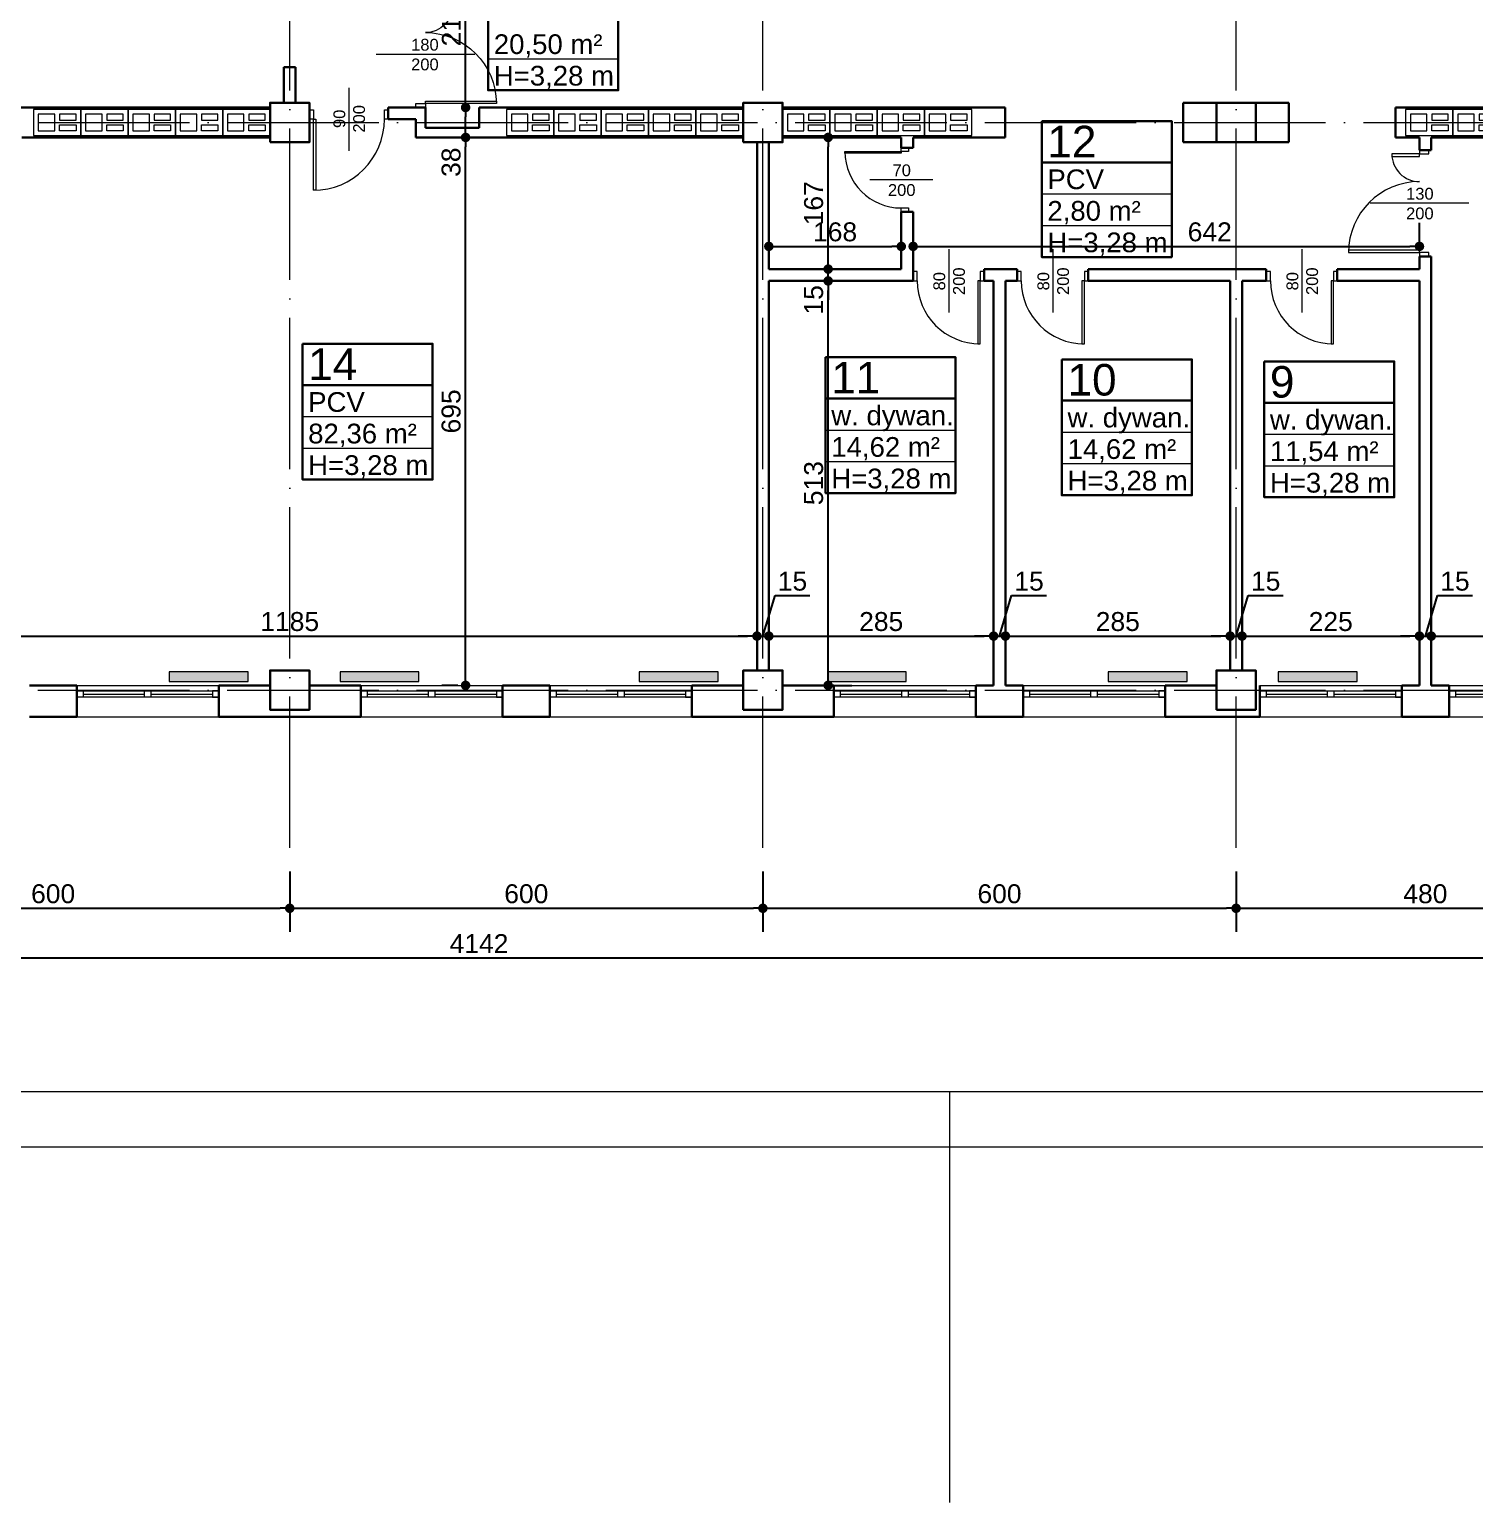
# Model space of a CAD drawing. Header units: millimetres. Extents: x 54 to 8480, y -22812 to 17434.
# Drawn here: x 3103 to 4935, y -13812 to -11943 of the extents above; entities that cross this region are included whole.
import ezdxf

# ---------------------------------------------------------------- set-up
doc = ezdxf.new("R2010")
doc.units = ezdxf.units.MM
doc.linetypes.add('ACAD_ISO04W100', pattern=[30, 24, -3, 0, -3])
doc.layers.add('grzejniki', color=104, linetype='Continuous')
doc.layers.add('TABELKI PO UWAGACH', color=5, linetype='Continuous')
for name, color, linetype, lineweight in [('osie', 132, 'ACAD_ISO04W100', 0), ('PLATFORMA', 7, 'Continuous', 0), ('STOLARKA', 97, 'Continuous', 0), ('tabelki', 151, 'Continuous', 0), ('wymiary', 150, 'Continuous', 0)]:
    doc.layers.add(name, color=color, linetype=linetype, lineweight=lineweight)
doc.styles.get("Standard").update_dxf_attribs({"font": 'arial.ttf'})
doc.dimstyles.new('ISO-25', dxfattribs={"dimtxt": 24, "dimasz": 12, "dimexe": 30, "dimexo": 30, "dimgap": 6, "dimtad": 1, "dimdec": 0, "dimtxsty": 'Standard', "dimblk": 'DOT', "dimcen": 2.5, "dimadec": 0, "dimazin": 0, "dimtfac": 1, "dimtdec": 0, "dimtmove": 0, "dimatfit": 3, "dimldrblk": 'DOT', "dimfxl": 1, "dimarcsym": 0})

# ---------------------------------------------------------------- blocks, each defined once
blk = doc.blocks.new('A$C13771EA7')
at = {"color": 132, "linetype": 'ACAD_ISO04W100', "lineweight": 0, "ltscale": 8}
for p, q in [((1831, -2874), (1831, 166)), ((2431, -2874), (2431, 166)), ((3031, -2874), (3031, 166)), ((-169, -1954), (4311, -1954)), ((-169, -2674), (4311, -2674))]:
    blk.add_line(p, q, dxfattribs=at)
blk = doc.blocks.new('A$C2E9546C1')
at = {"layer": 'STOLARKA', "color": 7, "lineweight": 0}
for p, q in [((0, 0), (180, 0)), ((8, -29), (86, -29)), ((94, -29), (172, -29)), ((0, -40), (180, -40))]:
    blk.add_line(p, q, dxfattribs=at)
for points in [[(0, -33), (180, -33), (180, -25), (0, -25)], [(0, -33), (8, -33), (8, -25), (0, -25)], [(86, -33), (94, -33), (94, -25), (86, -25)], [(180, -33), (172, -33), (172, -25), (180, -25)]]:
    blk.add_lwpolyline(points, close=True, dxfattribs=at)
blk = doc.blocks.new('A$C4A7D7A23')
at = {"layer": 'STOLARKA', "lineweight": 0}
blk.add_line((-67.5, 62.5), (-67.5, -62.5), dxfattribs=at)
for points in [[(-130, 12), (-135, 12), (-135, 0), (-130, 0)], [(-127, 0), (-130, 0), (-130, -35), (-127, -35)], [(-5, 0), (-8, 0), (-8, -90), (-5, -90)], [(0, 12), (-5, 12), (-5, 0), (0, 0)]]:
    blk.add_lwpolyline(points, close=True, dxfattribs=at)
for centre, radius, start, end in [((-130, 0), 35, 270, 0), ((-5, 0), 90, 180, 270)]:
    blk.add_arc(centre, radius, start, end, dxfattribs=at)
blk = doc.blocks.new('A$C1D836454')
at = {"color": 82, "lineweight": 0}
for points in [[(0, -16.5), (60, -16.5), (60, 16.5), (0, 16.5)], [(6, -10.5), (27, -10.5), (27, 10.5), (6, 10.5)], [(33, 3), (54, 3), (54, 10.5), (33, 10.5)], [(33, -3), (54, -3), (54, -10.5), (33, -10.5)]]:
    blk.add_lwpolyline(points, close=True, dxfattribs=at)
blk = doc.blocks.new('_Dot')
at = {"color": 0, "linetype": 'ByBlock', "lineweight": -2}
blk.add_line((-0.5, 0), (-1, 0), dxfattribs=at)
at = {"color": 0, "linetype": 'ByBlock', "lineweight": 0, "const_width": 0.5}
blk.add_lwpolyline([(-0.25, 0, 1), (0.25, 0, 1)], format="xyb", close=True, dxfattribs=at)
blk = doc.blocks.new('*D188')
at = {"layer": 'Defpoints', "color": 0, "linetype": 'Continuous', "lineweight": 0}
for p in [(2832.6, -12981.3), (3432.6, -12981.3), (3432.6, -13058.1)]:
    blk.add_point(p, dxfattribs=at)
at = {"layer": 'wymiary', "color": 0, "linetype": 'Continuous', "lineweight": -2}
for p, q in [((2832.6, -13011.3), (2832.6, -13088.1)), ((3432.6, -13011.3), (3432.6, -13088.1)), ((2844.6, -13058.1), (3420.6, -13058.1))]:
    blk.add_line(p, q, dxfattribs=at)
at = {"layer": 'wymiary', "color": 0, "linetype": 'Continuous', "lineweight": -2, "xscale": 12, "yscale": 12, "zscale": 12, "rotation": 180}
blk.add_blockref('_Dot', (2832.6, -13058.1), dxfattribs=at)
at = {"layer": 'wymiary', "color": 0, "linetype": 'Continuous', "lineweight": -2, "xscale": 12, "yscale": 12, "zscale": 12}
blk.add_blockref('_Dot', (3432.6, -13058.1), dxfattribs=at)
at = {"layer": 'wymiary', "color": 0, "linetype": 'Continuous', "lineweight": 0, "insert": (3132.6, -13039.8), "char_height": 24, "attachment_point": 5}
blk.add_mtext('600', dxfattribs=at)
blk = doc.blocks.new('*D189')
at = {"layer": 'Defpoints', "color": 0, "linetype": 'Continuous', "lineweight": 0}
for p in [(3432.6, -12981.3), (4032.6, -12981.3), (4032.6, -13058.1)]:
    blk.add_point(p, dxfattribs=at)
at = {"layer": 'wymiary', "color": 0, "linetype": 'Continuous', "lineweight": -2}
for p, q in [((3432.6, -13011.3), (3432.6, -13088.1)), ((4032.6, -13011.3), (4032.6, -13088.1)), ((3444.6, -13058.1), (4020.6, -13058.1))]:
    blk.add_line(p, q, dxfattribs=at)
at = {"layer": 'wymiary', "color": 0, "linetype": 'Continuous', "lineweight": -2, "xscale": 12, "yscale": 12, "zscale": 12, "rotation": 180}
blk.add_blockref('_Dot', (3432.6, -13058.1), dxfattribs=at)
at = {"layer": 'wymiary', "color": 0, "linetype": 'Continuous', "lineweight": -2, "xscale": 12, "yscale": 12, "zscale": 12}
blk.add_blockref('_Dot', (4032.6, -13058.1), dxfattribs=at)
at = {"layer": 'wymiary', "color": 0, "linetype": 'Continuous', "lineweight": 0, "insert": (3732.6, -13039.8), "char_height": 24, "attachment_point": 5}
blk.add_mtext('600', dxfattribs=at)
blk = doc.blocks.new('*D190')
at = {"layer": 'Defpoints', "color": 0, "linetype": 'Continuous', "lineweight": 0}
for p in [(4032.6, -12981.3), (4632.6, -12981.3), (4632.6, -13058.1)]:
    blk.add_point(p, dxfattribs=at)
at = {"layer": 'wymiary', "color": 0, "linetype": 'Continuous', "lineweight": -2}
for p, q in [((4032.6, -13011.3), (4032.6, -13088.1)), ((4632.6, -13011.3), (4632.6, -13088.1)), ((4044.6, -13058.1), (4620.6, -13058.1))]:
    blk.add_line(p, q, dxfattribs=at)
at = {"layer": 'wymiary', "color": 0, "linetype": 'Continuous', "lineweight": -2, "xscale": 12, "yscale": 12, "zscale": 12, "rotation": 180}
blk.add_blockref('_Dot', (4032.6, -13058.1), dxfattribs=at)
at = {"layer": 'wymiary', "color": 0, "linetype": 'Continuous', "lineweight": -2, "xscale": 12, "yscale": 12, "zscale": 12}
blk.add_blockref('_Dot', (4632.6, -13058.1), dxfattribs=at)
at = {"layer": 'wymiary', "color": 0, "linetype": 'Continuous', "lineweight": 0, "insert": (4332.6, -13039.8), "char_height": 24, "attachment_point": 5}
blk.add_mtext('600', dxfattribs=at)
blk = doc.blocks.new('*D191')
at = {"layer": 'Defpoints', "color": 0, "linetype": 'Continuous', "lineweight": 0}
for p in [(4632.6, -12981.3), (5112.6, -12981.3), (5112.6, -13058.1)]:
    blk.add_point(p, dxfattribs=at)
at = {"layer": 'wymiary', "color": 0, "linetype": 'Continuous', "lineweight": -2}
for p, q in [((4632.6, -13011.3), (4632.6, -13088.1)), ((5112.6, -13011.3), (5112.6, -13088.1)), ((4644.6, -13058.1), (5100.6, -13058.1))]:
    blk.add_line(p, q, dxfattribs=at)
at = {"layer": 'wymiary', "color": 0, "linetype": 'Continuous', "lineweight": -2, "xscale": 12, "yscale": 12, "zscale": 12, "rotation": 180}
blk.add_blockref('_Dot', (4632.6, -13058.1), dxfattribs=at)
at = {"layer": 'wymiary', "color": 0, "linetype": 'Continuous', "lineweight": -2, "xscale": 12, "yscale": 12, "zscale": 12}
blk.add_blockref('_Dot', (5112.6, -13058.1), dxfattribs=at)
at = {"layer": 'wymiary', "color": 0, "linetype": 'Continuous', "lineweight": 0, "insert": (4872.6, -13039.8), "char_height": 24, "attachment_point": 5}
blk.add_mtext('480', dxfattribs=at)
blk = doc.blocks.new('*D193')
at = {"layer": 'Defpoints', "color": 0, "linetype": 'Continuous', "lineweight": 0}
for p in [(1601.6, -12815.3), (5743.6, -12815.3), (5743.6, -13121)]:
    blk.add_point(p, dxfattribs=at)
at = {"layer": 'wymiary', "color": 0, "linetype": 'Continuous', "lineweight": -2}
for p, q in [((1601.6, -12845.3), (1601.6, -13151)), ((5743.6, -12845.3), (5743.6, -13151)), ((1613.6, -13121), (5731.6, -13121))]:
    blk.add_line(p, q, dxfattribs=at)
at = {"layer": 'wymiary', "color": 0, "linetype": 'Continuous', "lineweight": -2, "xscale": 12, "yscale": 12, "zscale": 12, "rotation": 180}
blk.add_blockref('_Dot', (1601.6, -13121), dxfattribs=at)
at = {"layer": 'wymiary', "color": 0, "linetype": 'Continuous', "lineweight": -2, "xscale": 12, "yscale": 12, "zscale": 12}
blk.add_blockref('_Dot', (5743.6, -13121), dxfattribs=at)
at = {"layer": 'wymiary', "color": 0, "linetype": 'Continuous', "lineweight": 0, "insert": (3672.6, -13102.9), "char_height": 24, "attachment_point": 5}
blk.add_mtext('4142', dxfattribs=at)
blk = doc.blocks.new('*D474')
at = {"layer": 'Defpoints', "color": 0, "linetype": 'Continuous', "lineweight": 0}
for p in [(4025.1, -12712.8), (2840.1, -12756.3), (4025.1, -12756.3)]:
    blk.add_point(p, dxfattribs=at)
at = {"layer": 'wymiary', "color": 0, "linetype": 'Continuous', "lineweight": -2}
for p, q in [((2840.1, -12726.3), (2840.1, -12682.8)), ((4025.1, -12726.3), (4025.1, -12682.8)), ((2852.1, -12712.8), (4013.1, -12712.8))]:
    blk.add_line(p, q, dxfattribs=at)
at = {"layer": 'wymiary', "color": 0, "linetype": 'Continuous', "lineweight": -2, "xscale": 12, "yscale": 12, "zscale": 12, "rotation": 180}
blk.add_blockref('_Dot', (2840.1, -12712.8), dxfattribs=at)
at = {"layer": 'wymiary', "color": 0, "linetype": 'Continuous', "lineweight": -2, "xscale": 12, "yscale": 12, "zscale": 12}
blk.add_blockref('_Dot', (4025.1, -12712.8), dxfattribs=at)
at = {"layer": 'wymiary', "color": 0, "linetype": 'Continuous', "lineweight": 0, "insert": (3432.6, -12694.5), "char_height": 24, "attachment_point": 5}
blk.add_mtext('1185', dxfattribs=at)
blk = doc.blocks.new('*D475')
at = {"layer": 'Defpoints', "color": 0, "linetype": 'Continuous', "lineweight": 0}
for p in [(4040.1, -12712.8), (4025.1, -12756.3), (4040.1, -12756.3)]:
    blk.add_point(p, dxfattribs=at)
at = {"layer": 'wymiary', "color": 0, "linetype": 'Continuous', "lineweight": -2}
for p, q in [((4032.6, -12712.8), (4048, -12661.5)), ((4048, -12661.5), (4092.3, -12661.5)), ((4025.1, -12726.3), (4025.1, -12682.8)), ((4040.1, -12726.3), (4040.1, -12682.8)), ((4013.1, -12712.8), (4001.1, -12712.8)), ((4025.1, -12712.8), (4040.1, -12712.8)), ((4025.1, -12712.8), (4040.1, -12712.8)), ((4052.1, -12712.8), (4064.1, -12712.8))]:
    blk.add_line(p, q, dxfattribs=at)
at = {"layer": 'wymiary', "color": 0, "linetype": 'Continuous', "lineweight": -2, "xscale": 12, "yscale": 12, "zscale": 12}
blk.add_blockref('_Dot', (4025.1, -12712.8), dxfattribs=at)
at = {"layer": 'wymiary', "color": 0, "linetype": 'Continuous', "lineweight": -2, "xscale": 12, "yscale": 12, "zscale": 12, "rotation": 180}
blk.add_blockref('_Dot', (4040.1, -12712.8), dxfattribs=at)
at = {"layer": 'wymiary', "color": 0, "linetype": 'Continuous', "lineweight": 0, "insert": (4070.1, -12643.3), "char_height": 24, "attachment_point": 5}
blk.add_mtext('15', dxfattribs=at)
blk = doc.blocks.new('*D476')
at = {"layer": 'Defpoints', "color": 0, "linetype": 'Continuous', "lineweight": 0}
for p in [(4325.1, -12712.8), (4040.1, -12756.3), (4325.1, -12775.3)]:
    blk.add_point(p, dxfattribs=at)
at = {"layer": 'wymiary', "color": 0, "linetype": 'Continuous', "lineweight": -2}
for p, q in [((4040.1, -12726.3), (4040.1, -12682.8)), ((4325.1, -12745.3), (4325.1, -12682.8)), ((4052.1, -12712.8), (4313.1, -12712.8))]:
    blk.add_line(p, q, dxfattribs=at)
at = {"layer": 'wymiary', "color": 0, "linetype": 'Continuous', "lineweight": -2, "xscale": 12, "yscale": 12, "zscale": 12, "rotation": 180}
blk.add_blockref('_Dot', (4040.1, -12712.8), dxfattribs=at)
at = {"layer": 'wymiary', "color": 0, "linetype": 'Continuous', "lineweight": -2, "xscale": 12, "yscale": 12, "zscale": 12}
blk.add_blockref('_Dot', (4325.1, -12712.8), dxfattribs=at)
at = {"layer": 'wymiary', "color": 0, "linetype": 'Continuous', "lineweight": 0, "insert": (4182.6, -12694.5), "char_height": 24, "attachment_point": 5}
blk.add_mtext('285', dxfattribs=at)
blk = doc.blocks.new('*D477')
at = {"layer": 'Defpoints', "color": 0, "linetype": 'Continuous', "lineweight": 0}
for p in [(4340.1, -12712.8), (4325.1, -12775.3), (4340.1, -12775.3)]:
    blk.add_point(p, dxfattribs=at)
at = {"layer": 'wymiary', "color": 0, "linetype": 'Continuous', "lineweight": -2}
for p, q in [((4332.6, -12712.8), (4348, -12661.5)), ((4348, -12661.5), (4392.3, -12661.5)), ((4325.1, -12745.3), (4325.1, -12682.8)), ((4340.1, -12745.3), (4340.1, -12682.8)), ((4313.1, -12712.8), (4301.1, -12712.8)), ((4325.1, -12712.8), (4340.1, -12712.8)), ((4325.1, -12712.8), (4340.1, -12712.8)), ((4352.1, -12712.8), (4364.1, -12712.8))]:
    blk.add_line(p, q, dxfattribs=at)
at = {"layer": 'wymiary', "color": 0, "linetype": 'Continuous', "lineweight": -2, "xscale": 12, "yscale": 12, "zscale": 12}
blk.add_blockref('_Dot', (4325.1, -12712.8), dxfattribs=at)
at = {"layer": 'wymiary', "color": 0, "linetype": 'Continuous', "lineweight": -2, "xscale": 12, "yscale": 12, "zscale": 12, "rotation": 180}
blk.add_blockref('_Dot', (4340.1, -12712.8), dxfattribs=at)
at = {"layer": 'wymiary', "color": 0, "linetype": 'Continuous', "lineweight": 0, "insert": (4370.1, -12643.3), "char_height": 24, "attachment_point": 5}
blk.add_mtext('15', dxfattribs=at)
blk = doc.blocks.new('*D478')
at = {"layer": 'Defpoints', "color": 0, "linetype": 'Continuous', "lineweight": 0}
for p in [(4625.1, -12712.8), (4625.1, -12756.3), (4340.1, -12775.3)]:
    blk.add_point(p, dxfattribs=at)
at = {"layer": 'wymiary', "color": 0, "linetype": 'Continuous', "lineweight": -2}
for p, q in [((4340.1, -12745.3), (4340.1, -12682.8)), ((4625.1, -12726.3), (4625.1, -12682.8)), ((4352.1, -12712.8), (4613.1, -12712.8))]:
    blk.add_line(p, q, dxfattribs=at)
at = {"layer": 'wymiary', "color": 0, "linetype": 'Continuous', "lineweight": -2, "xscale": 12, "yscale": 12, "zscale": 12, "rotation": 180}
blk.add_blockref('_Dot', (4340.1, -12712.8), dxfattribs=at)
at = {"layer": 'wymiary', "color": 0, "linetype": 'Continuous', "lineweight": -2, "xscale": 12, "yscale": 12, "zscale": 12}
blk.add_blockref('_Dot', (4625.1, -12712.8), dxfattribs=at)
at = {"layer": 'wymiary', "color": 0, "linetype": 'Continuous', "lineweight": 0, "insert": (4482.6, -12694.5), "char_height": 24, "attachment_point": 5}
blk.add_mtext('285', dxfattribs=at)
blk = doc.blocks.new('*D479')
at = {"layer": 'Defpoints', "color": 0, "linetype": 'Continuous', "lineweight": 0}
for p in [(4640.1, -12712.8), (4625.1, -12756.3), (4640.1, -12756.3)]:
    blk.add_point(p, dxfattribs=at)
at = {"layer": 'wymiary', "color": 0, "linetype": 'Continuous', "lineweight": -2}
for p, q in [((4632.6, -12712.8), (4648, -12661.5)), ((4648, -12661.5), (4692.3, -12661.5)), ((4625.1, -12726.3), (4625.1, -12682.8)), ((4640.1, -12726.3), (4640.1, -12682.8)), ((4613.1, -12712.8), (4601.1, -12712.8)), ((4625.1, -12712.8), (4640.1, -12712.8)), ((4625.1, -12712.8), (4640.1, -12712.8)), ((4652.1, -12712.8), (4664.1, -12712.8))]:
    blk.add_line(p, q, dxfattribs=at)
at = {"layer": 'wymiary', "color": 0, "linetype": 'Continuous', "lineweight": -2, "xscale": 12, "yscale": 12, "zscale": 12}
blk.add_blockref('_Dot', (4625.1, -12712.8), dxfattribs=at)
at = {"layer": 'wymiary', "color": 0, "linetype": 'Continuous', "lineweight": -2, "xscale": 12, "yscale": 12, "zscale": 12, "rotation": 180}
blk.add_blockref('_Dot', (4640.1, -12712.8), dxfattribs=at)
at = {"layer": 'wymiary', "color": 0, "linetype": 'Continuous', "lineweight": 0, "insert": (4670.1, -12643.3), "char_height": 24, "attachment_point": 5}
blk.add_mtext('15', dxfattribs=at)
blk = doc.blocks.new('*D480')
at = {"layer": 'Defpoints', "color": 0, "linetype": 'Continuous', "lineweight": 0}
for p in [(4865.1, -12712.8), (4640.1, -12756.3), (4865.1, -12775.3)]:
    blk.add_point(p, dxfattribs=at)
at = {"layer": 'wymiary', "color": 0, "linetype": 'Continuous', "lineweight": -2}
for p, q in [((4640.1, -12726.3), (4640.1, -12682.8)), ((4865.1, -12745.3), (4865.1, -12682.8)), ((4652.1, -12712.8), (4853.1, -12712.8))]:
    blk.add_line(p, q, dxfattribs=at)
at = {"layer": 'wymiary', "color": 0, "linetype": 'Continuous', "lineweight": -2, "xscale": 12, "yscale": 12, "zscale": 12, "rotation": 180}
blk.add_blockref('_Dot', (4640.1, -12712.8), dxfattribs=at)
at = {"layer": 'wymiary', "color": 0, "linetype": 'Continuous', "lineweight": -2, "xscale": 12, "yscale": 12, "zscale": 12}
blk.add_blockref('_Dot', (4865.1, -12712.8), dxfattribs=at)
at = {"layer": 'wymiary', "color": 0, "linetype": 'Continuous', "lineweight": 0, "insert": (4752.6, -12694.5), "char_height": 24, "attachment_point": 5}
blk.add_mtext('225', dxfattribs=at)
blk = doc.blocks.new('*D481')
at = {"layer": 'Defpoints', "color": 0, "linetype": 'Continuous', "lineweight": 0}
for p in [(4880.1, -12712.8), (4865.1, -12775.3), (4880.1, -12775.3)]:
    blk.add_point(p, dxfattribs=at)
at = {"layer": 'wymiary', "color": 0, "linetype": 'Continuous', "lineweight": -2}
for p, q in [((4872.6, -12712.8), (4888, -12661.5)), ((4888, -12661.5), (4932.3, -12661.5)), ((4865.1, -12745.3), (4865.1, -12682.8)), ((4880.1, -12745.3), (4880.1, -12682.8)), ((4853.1, -12712.8), (4841.1, -12712.8)), ((4865.1, -12712.8), (4880.1, -12712.8)), ((4865.1, -12712.8), (4880.1, -12712.8)), ((4892.1, -12712.8), (4904.1, -12712.8))]:
    blk.add_line(p, q, dxfattribs=at)
at = {"layer": 'wymiary', "color": 0, "linetype": 'Continuous', "lineweight": -2, "xscale": 12, "yscale": 12, "zscale": 12}
blk.add_blockref('_Dot', (4865.1, -12712.8), dxfattribs=at)
at = {"layer": 'wymiary', "color": 0, "linetype": 'Continuous', "lineweight": -2, "xscale": 12, "yscale": 12, "zscale": 12, "rotation": 180}
blk.add_blockref('_Dot', (4880.1, -12712.8), dxfattribs=at)
at = {"layer": 'wymiary', "color": 0, "linetype": 'Continuous', "lineweight": 0, "insert": (4910.1, -12643.3), "char_height": 24, "attachment_point": 5}
blk.add_mtext('15', dxfattribs=at)
blk = doc.blocks.new('*D482')
at = {"layer": 'Defpoints', "color": 0, "linetype": 'Continuous', "lineweight": 0}
for p in [(5703.6, -12712.8), (5703.6, -12756.3), (4880.1, -12775.3)]:
    blk.add_point(p, dxfattribs=at)
at = {"layer": 'wymiary', "color": 0, "linetype": 'Continuous', "lineweight": -2}
for p, q in [((4880.1, -12745.3), (4880.1, -12682.8)), ((5703.6, -12726.3), (5703.6, -12682.8)), ((4892.1, -12712.8), (5691.6, -12712.8))]:
    blk.add_line(p, q, dxfattribs=at)
at = {"layer": 'wymiary', "color": 0, "linetype": 'Continuous', "lineweight": -2, "xscale": 12, "yscale": 12, "zscale": 12, "rotation": 180}
blk.add_blockref('_Dot', (4880.1, -12712.8), dxfattribs=at)
at = {"layer": 'wymiary', "color": 0, "linetype": 'Continuous', "lineweight": -2, "xscale": 12, "yscale": 12, "zscale": 12}
blk.add_blockref('_Dot', (5703.6, -12712.8), dxfattribs=at)
at = {"layer": 'wymiary', "color": 0, "linetype": 'Continuous', "lineweight": 0, "insert": (5291.8, -12694.5), "char_height": 24, "attachment_point": 5}
blk.add_mtext('824', dxfattribs=at)
blk = doc.blocks.new('*D539')
at = {"layer": 'Defpoints', "color": 0, "linetype": 'Continuous', "lineweight": 0}
for p in [(3655.6, -12080.3), (3675.6, -12080.3), (3675.6, -12775.3)]:
    blk.add_point(p, dxfattribs=at)
at = {"layer": 'wymiary', "color": 0, "linetype": 'Continuous', "lineweight": -2}
for p, q in [((3645.6, -12080.3), (3625.6, -12080.3)), ((3655.6, -12763.3), (3655.6, -12092.3)), ((3645.6, -12775.3), (3625.6, -12775.3))]:
    blk.add_line(p, q, dxfattribs=at)
at = {"layer": 'wymiary', "color": 0, "linetype": 'Continuous', "lineweight": -2, "xscale": 12, "yscale": 12, "zscale": 12}
for p, rotation in [((3655.6, -12080.3), 90), ((3655.6, -12775.3), 270)]:
    blk.add_blockref('_Dot', p, dxfattribs=dict(at, rotation=rotation))
at = {"layer": 'wymiary', "color": 0, "linetype": 'Continuous', "lineweight": 0, "insert": (3637.3, -12427.8), "char_height": 24, "attachment_point": 5, "rotation": 90}
blk.add_mtext('695', dxfattribs=at)
blk = doc.blocks.new('*D538')
at = {"layer": 'Defpoints', "color": 0, "linetype": 'Continuous', "lineweight": 0}
for p in [(3655.6, -12042.3), (3655.6, -12042.3), (3675.6, -12080.3)]:
    blk.add_point(p, dxfattribs=at)
at = {"layer": 'wymiary', "color": 0, "linetype": 'Continuous', "lineweight": -2}
for p, q in [((3655.6, -12068.3), (3655.6, -12054.3)), ((3645.6, -12080.3), (3625.6, -12080.3))]:
    blk.add_line(p, q, dxfattribs=at)
at = {"layer": 'wymiary', "color": 0, "linetype": 'Continuous', "lineweight": -2, "xscale": 12, "yscale": 12, "zscale": 12}
for p, rotation in [((3655.6, -12042.3), 90), ((3655.6, -12080.3), 270)]:
    blk.add_blockref('_Dot', p, dxfattribs=dict(at, rotation=rotation))
at = {"layer": 'wymiary', "color": 0, "linetype": 'Continuous', "lineweight": 0, "insert": (3637.3, -12111.7), "char_height": 24, "attachment_point": 5, "rotation": 90}
blk.add_mtext('38', dxfattribs=at)
blk = doc.blocks.new('*D540')
at = {"layer": 'Defpoints', "color": 0, "linetype": 'Continuous', "lineweight": 0}
for p in [(3655.6, -11831.3), (3696.6, -11831.3), (3655.6, -12042.3)]:
    blk.add_point(p, dxfattribs=at)
at = {"layer": 'wymiary', "color": 0, "linetype": 'Continuous', "lineweight": -2}
for p, q in [((3666.6, -11831.3), (3625.6, -11831.3)), ((3655.6, -12030.3), (3655.6, -11843.3))]:
    blk.add_line(p, q, dxfattribs=at)
at = {"layer": 'wymiary', "color": 0, "linetype": 'Continuous', "lineweight": -2, "xscale": 12, "yscale": 12, "zscale": 12}
for p, rotation in [((3655.6, -11831.3), 90), ((3655.6, -12042.3), 270)]:
    blk.add_blockref('_Dot', p, dxfattribs=dict(at, rotation=rotation))
at = {"layer": 'wymiary', "color": 0, "linetype": 'Continuous', "lineweight": 0, "insert": (3637.5, -11936.8), "char_height": 24, "attachment_point": 5, "rotation": 90}
blk.add_mtext('211', dxfattribs=at)
blk = doc.blocks.new('*D642')
at = {"layer": 'Defpoints', "color": 0, "linetype": 'Continuous', "lineweight": 0}
for p in [(4057.6, -12262.3), (4115.3, -12262.3), (4057.6, -12775.3)]:
    blk.add_point(p, dxfattribs=at)
at = {"layer": 'wymiary', "color": 0, "linetype": 'Continuous', "lineweight": -2}
for p, q in [((4087.6, -12262.3), (4145.3, -12262.3)), ((4115.3, -12763.3), (4115.3, -12274.3)), ((4087.6, -12775.3), (4145.3, -12775.3))]:
    blk.add_line(p, q, dxfattribs=at)
at = {"layer": 'wymiary', "color": 0, "linetype": 'Continuous', "lineweight": -2, "xscale": 12, "yscale": 12, "zscale": 12}
for p, rotation in [((4115.3, -12262.3), 90), ((4115.3, -12775.3), 270)]:
    blk.add_blockref('_Dot', p, dxfattribs=dict(at, rotation=rotation))
at = {"layer": 'wymiary', "color": 0, "linetype": 'Continuous', "lineweight": 0, "insert": (4097, -12518.8), "char_height": 24, "attachment_point": 5, "rotation": 90}
blk.add_mtext('513', dxfattribs=at)
blk = doc.blocks.new('*D643')
at = {"layer": 'Defpoints', "color": 0, "linetype": 'Continuous', "lineweight": 0}
for p in [(4115.3, -12247.3), (4115.3, -12247.3), (4057.6, -12262.3)]:
    blk.add_point(p, dxfattribs=at)
at = {"layer": 'wymiary', "color": 0, "linetype": 'Continuous', "lineweight": -2}
for p, q in [((4115.3, -12235.3), (4115.3, -12223.3)), ((4115.3, -12262.3), (4115.3, -12247.3)), ((4087.6, -12262.3), (4145.3, -12262.3)), ((4115.3, -12274.3), (4115.3, -12286.3))]:
    blk.add_line(p, q, dxfattribs=at)
at = {"layer": 'wymiary', "color": 0, "linetype": 'Continuous', "lineweight": -2, "xscale": 12, "yscale": 12, "zscale": 12}
for p, rotation in [((4115.3, -12247.3), 270), ((4115.3, -12262.3), 90)]:
    blk.add_blockref('_Dot', p, dxfattribs=dict(at, rotation=rotation))
at = {"layer": 'wymiary', "color": 0, "linetype": 'Continuous', "lineweight": 0, "insert": (4097, -12286.3), "char_height": 24, "attachment_point": 5, "rotation": 90}
blk.add_mtext('15', dxfattribs=at)
blk = doc.blocks.new('*D644')
at = {"layer": 'Defpoints', "color": 0, "linetype": 'Continuous', "lineweight": 30}
for p in [(4115.3, -12080.3), (4115.3, -12080.3), (4115.3, -12247.3)]:
    blk.add_point(p, dxfattribs=at)
at = {"layer": 'wymiary', "color": 0, "linetype": 'Continuous', "lineweight": -2}
blk.add_line((4115.3, -12235.3), (4115.3, -12092.3), dxfattribs=at)
at = {"layer": 'wymiary', "color": 0, "linetype": 'Continuous', "lineweight": -2, "xscale": 12, "yscale": 12, "zscale": 12}
for p, rotation in [((4115.3, -12080.3), 90), ((4115.3, -12247.3), 270)]:
    blk.add_blockref('_Dot', p, dxfattribs=dict(at, rotation=rotation))
at = {"layer": 'wymiary', "color": 0, "linetype": 'Continuous', "lineweight": 0, "insert": (4097, -12163.8), "char_height": 24, "attachment_point": 5, "rotation": 90}
blk.add_mtext('167', dxfattribs=at)
blk = doc.blocks.new('A$C508466D2')
at = {"layer": 'grzejniki', "linetype": 'Continuous', "lineweight": 0}
blk.add_hatch(color=256, dxfattribs=at).paths.add_polyline_path([(-50, -12), (50, -12), (50, 0), (-50, 0)])
blk.add_lwpolyline([(-50, -12), (50, -12), (50, 0), (-50, 0)], close=True, dxfattribs=at)
blk = doc.blocks.new('*D794')
at = {"layer": 'Defpoints', "color": 0, "linetype": 'Continuous', "lineweight": 0}
for p in [(4208.1, -12218.5), (4040.1, -12247.3), (4208.1, -12247.3)]:
    blk.add_point(p, dxfattribs=at)
at = {"layer": 'wymiary', "color": 0, "linetype": 'Continuous', "lineweight": -2}
for p, q in [((4040.1, -12217.3), (4040.1, -12188.5)), ((4208.1, -12217.3), (4208.1, -12188.5)), ((4052.1, -12218.5), (4196.1, -12218.5))]:
    blk.add_line(p, q, dxfattribs=at)
at = {"layer": 'wymiary', "color": 0, "linetype": 'Continuous', "lineweight": -2, "xscale": 12, "yscale": 12, "zscale": 12, "rotation": 180}
blk.add_blockref('_Dot', (4040.1, -12218.5), dxfattribs=at)
at = {"layer": 'wymiary', "color": 0, "linetype": 'Continuous', "lineweight": -2, "xscale": 12, "yscale": 12, "zscale": 12}
blk.add_blockref('_Dot', (4208.1, -12218.5), dxfattribs=at)
at = {"layer": 'wymiary', "color": 0, "linetype": 'Continuous', "lineweight": 0, "insert": (4124.1, -12200.2), "char_height": 24, "attachment_point": 5}
blk.add_mtext('168', dxfattribs=at)
blk = doc.blocks.new('*D795')
at = {"layer": 'Defpoints', "color": 0, "linetype": 'Continuous', "lineweight": 0}
for p in [(4223.1, -12218.5), (4865.1, -12218.5), (4865.1, -12247.3)]:
    blk.add_point(p, dxfattribs=at)
at = {"layer": 'wymiary', "color": 0, "linetype": 'Continuous', "lineweight": -2}
for p, q in [((4865.1, -12217.3), (4865.1, -12188.5)), ((4235.1, -12218.5), (4853.1, -12218.5))]:
    blk.add_line(p, q, dxfattribs=at)
at = {"layer": 'wymiary', "color": 0, "linetype": 'Continuous', "lineweight": -2, "xscale": 12, "yscale": 12, "zscale": 12, "rotation": 180}
blk.add_blockref('_Dot', (4223.1, -12218.5), dxfattribs=at)
at = {"layer": 'wymiary', "color": 0, "linetype": 'Continuous', "lineweight": -2, "xscale": 12, "yscale": 12, "zscale": 12}
blk.add_blockref('_Dot', (4865.1, -12218.5), dxfattribs=at)
at = {"layer": 'wymiary', "color": 0, "linetype": 'Continuous', "lineweight": 0, "insert": (4599.2, -12200.2), "char_height": 24, "attachment_point": 5}
blk.add_mtext('642', dxfattribs=at)

msp = doc.modelspace()

# ---------------------------------------------------------------- linework, layer by layer
at = {"color": 7, "lineweight": 30}
for p, q in [((3425.1, -11991.3), (3440.1, -11991.3)), ((3557.6, -12057.3), (3557.6, -12042.3)), ((3604.6, -12042.3), (3589.6, -12042.3)), ((3589.6, -12042.3), (3589.6, -12042.3)), ((3604.6, -12042.3), (3604.6, -12042.3)), ((3604.6, -12042.3), (3604.6, -12068.3)), ((3673, -12042.3), (3673, -12068.3)), ((4339.6, -12080.3), (4339.6, -12042.3)), ((3592.6, -12057.3), (3592.6, -12080.3)), ((4565.6, -12086.3), (4607.6, -12086.3)), ((4657.6, -12086.3), (4699.6, -12086.3)), ((4865.1, -12096.3), (4880.1, -12096.3)), ((4865.1, -12231.3), (4880.1, -12231.3)), ((3162.6, -12815.3), (3162.6, -12775.3)), ((3342.6, -12815.3), (3342.6, -12775.3)), ((3522.6, -12815.3), (3522.6, -12775.3)), ((3702.6, -12815.3), (3702.6, -12775.3)), ((3762.6, -12815.3), (3762.6, -12775.3)), ((3942.6, -12815.3), (3942.6, -12775.3)), ((4122.6, -12815.3), (4122.6, -12775.3)), ((4302.6, -12815.3), (4302.6, -12775.3)), ((4362.6, -12815.3), (4362.6, -12775.3)), ((4542.6, -12815.3), (4542.6, -12775.3)), ((4662.6, -12815.3), (4662.6, -12775.3)), ((4842.6, -12815.3), (4842.6, -12775.3)), ((4902.6, -12815.3), (4902.6, -12775.3))]:
    msp.add_line(p, q, dxfattribs=at)
at = {"lineweight": 30}
for p, q in [((3425.1, -11991.3), (3425.1, -12036.3)), ((3440.1, -11991.3), (3440.1, -12036.3)), ((3017.1, -12042.3), (3407.6, -12042.3)), ((3589.6, -12042.3), (3557.6, -12042.3)), ((4007.6, -12042.3), (3673, -12042.3)), ((4057.6, -12042.3), (4339.6, -12042.3)), ((4565.6, -12036.3), (4607.6, -12036.3)), ((4565.6, -12086.3), (4565.6, -12036.3)), ((4657.6, -12036.3), (4699.6, -12036.3)), ((4699.6, -12086.3), (4699.6, -12036.3)), ((5087.6, -12042.3), (4834.6, -12042.3)), ((4834.6, -12042.3), (4834.6, -12080.3)), ((3557.6, -12057.3), (3592.6, -12057.3)), ((3673, -12068.3), (3604.6, -12068.3)), ((3093.1, -12080.3), (3407.6, -12080.3)), ((4007.6, -12080.3), (3592.6, -12080.3)), ((4025.1, -12086.3), (4025.1, -12756.3)), ((4040.1, -12086.3), (4040.1, -12247.3)), ((4057.6, -12080.3), (4208.1, -12080.3)), ((4208.1, -12080.3), (4208.1, -12093.3)), ((4223.1, -12080.3), (4223.1, -12093.3)), ((4223.1, -12080.3), (4339.6, -12080.3)), ((4865.1, -12080.3), (4834.6, -12080.3)), ((4865.1, -12080.3), (4865.1, -12096.3)), ((5087.6, -12080.3), (4880.1, -12080.3)), ((4880.1, -12080.3), (4880.1, -12096.3)), ((4208.1, -12093.3), (4223.1, -12093.3)), ((4208.1, -12174.8), (4223.1, -12174.8)), ((4208.1, -12174.8), (4208.1, -12247.3)), ((4223.1, -12174.8), (4223.1, -12262.3)), ((4865.1, -12231.3), (4865.1, -12247.3)), ((4880.1, -12231.3), (4880.1, -12775.3)), ((4040.1, -12247.3), (4208.1, -12247.3)), ((4313.1, -12247.3), (4355.1, -12247.3)), ((4313.1, -12247.3), (4313.1, -12262.3)), ((4355.1, -12247.3), (4355.1, -12262.3)), ((4445.1, -12247.3), (4445.1, -12262.3)), ((4445.1, -12247.3), (4670.9, -12247.3)), ((4670.9, -12247.3), (4670.9, -12262.3)), ((4760.9, -12247.3), (4760.9, -12262.3)), ((4760.9, -12247.3), (4865.1, -12247.3)), ((4040.1, -12262.3), (4223.1, -12262.3)), ((4040.1, -12262.3), (4040.1, -12756.3)), ((4313.1, -12262.3), (4325.1, -12262.3)), ((4325.1, -12262.3), (4325.1, -12775.3)), ((4340.1, -12262.3), (4340.1, -12775.3)), ((4340.1, -12262.3), (4355.1, -12262.3)), ((4445.1, -12262.3), (4625.1, -12262.3)), ((4625.1, -12262.3), (4625.1, -12756.3)), ((4640.1, -12262.3), (4640.1, -12756.3)), ((4640.1, -12262.3), (4670.9, -12262.3)), ((4760.9, -12262.3), (4865.1, -12262.3)), ((4865.1, -12262.3), (4865.1, -12775.3)), ((3102.6, -12775.3), (3162.6, -12775.3)), ((3342.6, -12775.3), (3407.6, -12775.3)), ((3457.6, -12775.3), (3522.6, -12775.3)), ((3702.6, -12775.3), (3762.6, -12775.3)), ((3942.6, -12775.3), (4007.6, -12775.3)), ((4122.6, -12775.3), (4057.6, -12775.3)), ((4302.6, -12775.3), (4325.1, -12775.3)), ((4340.1, -12775.3), (4362.6, -12775.3)), ((4542.6, -12775.3), (4607.6, -12775.3)), ((4842.6, -12775.3), (4865.1, -12775.3)), ((4880.1, -12775.3), (4902.6, -12775.3)), ((3102.6, -12815.3), (3162.6, -12815.3)), ((3342.6, -12815.3), (3522.6, -12815.3)), ((3702.6, -12815.3), (3762.6, -12815.3)), ((3942.6, -12815.3), (4122.6, -12815.3)), ((4302.6, -12815.3), (4362.6, -12815.3)), ((4542.6, -12815.3), (4662.6, -12815.3)), ((4842.6, -12815.3), (4902.6, -12815.3))]:
    msp.add_line(p, q, dxfattribs=at)
for points in [[(3407.6, -12086.3), (3457.6, -12086.3), (3457.6, -12036.3), (3407.6, -12036.3)], [(4007.6, -12086.3), (4057.6, -12086.3), (4057.6, -12036.3), (4007.6, -12036.3)], [(4607.6, -12086.3), (4657.6, -12086.3), (4657.6, -12036.3), (4607.6, -12036.3)], [(3407.6, -12806.3), (3457.6, -12806.3), (3457.6, -12756.3), (3407.6, -12756.3)], [(3407.6, -12756.3), (3457.6, -12756.3), (3457.6, -12806.3), (3407.6, -12806.3)], [(4007.6, -12806.3), (4057.6, -12806.3), (4057.6, -12756.3), (4007.6, -12756.3)], [(4607.6, -12806.3), (4657.6, -12806.3), (4657.6, -12756.3), (4607.6, -12756.3)]]:
    msp.add_lwpolyline(points, close=True, dxfattribs=at)
at = {"layer": 'PLATFORMA', "color": 7, "lineweight": 0}
msp.add_line((4269.1, -13290.5), (4269.1, -13811.9), dxfattribs=at)
for points in [[(917.8, -13360.5), (7011.6, -13360.5), (7011.6, -9625.5), (917.8, -9625.5)], [(1301.6, -13290.5), (6941.6, -13290.5), (6941.6, -9695.5), (1301.6, -9695.5)]]:
    msp.add_lwpolyline(points, close=True, dxfattribs=at)
at = {"layer": 'STOLARKA', "lineweight": 0}
for p, q in [((3507.6, -12017.3), (3507.6, -12097.3)), ((4248.1, -12134), (4168.1, -12134)), ((4268.2, -12222.2), (4268.2, -12302.2)), ((4400.2, -12222.2), (4400.2, -12302.2)), ((4716.1, -12222.2), (4716.1, -12302.2))]:
    msp.add_line(p, q, dxfattribs=at)
for points in [[(3457.6, -12045.3), (3462.6, -12045.3), (3462.6, -12057.3), (3457.6, -12057.3)], [(3552.6, -12045.3), (3557.6, -12045.3), (3557.6, -12057.3), (3552.6, -12057.3)], [(3462.6, -12057.3), (3465.6, -12057.3), (3465.6, -12147.3), (3462.6, -12147.3)], [(4208.1, -12098.3), (4208.1, -12100.3), (4136.6, -12100.3), (4136.6, -12098.3)], [(4217.1, -12093.3), (4217.1, -12098.3), (4208.1, -12098.3), (4208.1, -12093.3)], [(4217.1, -12169.8), (4217.1, -12174.8), (4208.1, -12174.8), (4208.1, -12169.8)], [(4228.2, -12250.2), (4223.2, -12250.2), (4223.2, -12262.2), (4228.2, -12262.2)], [(4313.2, -12250.2), (4308.2, -12250.2), (4308.2, -12262.2), (4313.2, -12262.2)], [(4360.2, -12250.2), (4355.2, -12250.2), (4355.2, -12262.2), (4360.2, -12262.2)], [(4445.2, -12250.2), (4440.2, -12250.2), (4440.2, -12262.2), (4445.2, -12262.2)], [(4676.1, -12250.2), (4671.1, -12250.2), (4671.1, -12262.2), (4676.1, -12262.2)], [(4761.1, -12250.2), (4756.1, -12250.2), (4756.1, -12262.2), (4761.1, -12262.2)], [(4308.2, -12262.2), (4305.2, -12262.2), (4305.2, -12342.2), (4308.2, -12342.2)], [(4440.2, -12262.2), (4437.2, -12262.2), (4437.2, -12342.2), (4440.2, -12342.2)], [(4756.1, -12262.2), (4753.1, -12262.2), (4753.1, -12342.2), (4756.1, -12342.2)]]:
    msp.add_lwpolyline(points, close=True, dxfattribs=at)
for centre, radius, start, end in [((3462.6, -12057.3), 90, 270, 0), ((4208.1, -12098.3), 71.5, 180, 270), ((4308.2, -12262.2), 80, 180, 270), ((4440.2, -12262.2), 80, 180, 270), ((4756.1, -12262.2), 80, 180, 270)]:
    msp.add_arc(centre, radius, start, end, dxfattribs=at)
at = {"layer": 'TABELKI PO UWAGACH', "color": 30, "linetype": 'Continuous', "lineweight": 0}
for p, q in [((3684.2, -11980.5), (3849.1, -11980.5)), ((4386.1, -12152), (4551, -12152)), ((4386.1, -12192), (4551, -12192)), ((3448.8, -12434.4), (3613.7, -12434.4)), ((4112, -12451.5), (4276.9, -12451.5)), ((4411.6, -12454.1), (4576.5, -12454.1)), ((4668.3, -12456.8), (4833.2, -12456.8)), ((3448.8, -12474.4), (3613.7, -12474.4)), ((4112, -12491.5), (4276.9, -12491.5)), ((4411.6, -12494.1), (4576.5, -12494.1)), ((4668.3, -12496.8), (4833.2, -12496.8))]:
    msp.add_line(p, q, dxfattribs=at)
at = {"layer": 'TABELKI PO UWAGACH', "color": 30, "linetype": 'Continuous', "lineweight": 30}
for p, q in [((4386.1, -12112), (4551, -12112)), ((3448.8, -12394.4), (3613.7, -12394.4)), ((4112, -12411.5), (4276.9, -12411.5)), ((4411.6, -12414.1), (4576.5, -12414.1)), ((4668.3, -12416.8), (4833.2, -12416.8))]:
    msp.add_line(p, q, dxfattribs=at)
for points in [[(3684.2, -11848.2), (3849.1, -11848.2), (3849.1, -12020.5), (3684.2, -12020.5)], [(4386.1, -12059.6), (4551, -12059.6), (4551, -12232), (4386.1, -12232)], [(3448.8, -12342.1), (3613.7, -12342.1), (3613.7, -12514.4), (3448.8, -12514.4)], [(4112, -12359.1), (4276.9, -12359.1), (4276.9, -12531.5), (4112, -12531.5)], [(4411.6, -12361.8), (4576.5, -12361.8), (4576.5, -12534.1), (4411.6, -12534.1)], [(4668.3, -12364.5), (4833.2, -12364.5), (4833.2, -12536.8), (4668.3, -12536.8)]]:
    msp.add_lwpolyline(points, close=True, dxfattribs=at)

# ---------------------------------------------------------------- block references
at = {"lineweight": 30, "xscale": -1, "rotation": 90}
msp.add_blockref('A$C4A7D7A23', (3604.6, -12042.3), dxfattribs=at)
at = {"color": 7, "lineweight": 30}
for p in [(3107.6, -12061.3), (3167.6, -12061.3), (3227.6, -12061.3), (3287.6, -12061.3), (3347.6, -12061.3), (3707.6, -12061.3), (3767.6, -12061.3), (3827.6, -12061.3), (3887.6, -12061.3), (3947.6, -12061.3), (4057.6, -12061.3), (4117.6, -12061.3), (4177.6, -12061.3), (4237.6, -12061.3), (4847.6, -12061.3), (4907.6, -12061.3)]:
    msp.add_blockref('A$C1D836454', p, dxfattribs=at)
at = {"lineweight": 30, "rotation": 270}
msp.add_blockref('A$C4A7D7A23', (4865.1, -12231.3), dxfattribs=at)
at = {"color": 7, "lineweight": 30, "xscale": -1, "rotation": 180}
for p in [(3162.6, -12815.3), (3522.6, -12815.3), (3762.6, -12815.3), (4122.6, -12815.3), (4362.6, -12815.3), (4662.6, -12815.3), (4902.6, -12815.3)]:
    msp.add_blockref('A$C2E9546C1', p, dxfattribs=at)
at = {"layer": 'grzejniki', "linetype": 'Continuous', "lineweight": 0}
for p in [(3329.7, -12758.3), (3546.4, -12758.3), (3925.7, -12758.3), (4164.3, -12758.3), (4520.4, -12758.3), (4736, -12758.3)]:
    msp.add_blockref('A$C508466D2', p, dxfattribs=at)
at = {"layer": 'osie', "lineweight": 30}
msp.add_blockref('A$C13771EA7', (1601.6, -10107.3), dxfattribs=at)

# ---------------------------------------------------------------- texts
at = {"layer": 'STOLARKA', "lineweight": 0, "char_height": 15, "width": 74.399}
for s, insert, attachment_point in [('\\pxqc;180\\P200', (3566.8, -11955.2), 1), ('\\pxqc;70\\P200', (4245.8, -12114.5), 3), ('\\pxqc;130\\P200', (4902.8, -12144.2), 3)]:
    msp.add_mtext(s, dxfattribs=dict(at, insert=insert, attachment_point=attachment_point))
at = {"layer": 'STOLARKA', "lineweight": 0, "char_height": 15, "width": 74.399, "rotation": 90}
for s, insert, attachment_point in [('\\pxqc;90\\P200', (3488, -12019.5), 3), ('\\pxqc;80\\P200', (4248.7, -12299.9), 1), ('\\pxqc;80\\P200', (4380.7, -12299.9), 1), ('\\pxqc;80\\P200', (4696.5, -12299.9), 1)]:
    msp.add_mtext(s, dxfattribs=dict(at, insert=insert, attachment_point=attachment_point))
at = {"layer": 'tabelki', "color": 5, "linetype": 'Continuous', "lineweight": 0, "attachment_point": 1}
for s, insert, char_height, width in [('\\pxql;20,50 m²', (3691.4, -11949.5), 25, 160.906), ('\\pxql;H=3,28 m', (3691.4, -11989.5), 25, 182.523), ('\\pxql;12', (4393.3, -12065.5), 40, 47.056), ('\\pxql;PCV', (4393.3, -12120.9), 25, 194.396), ('\\pxql;2,80 m²', (4393.3, -12160.9), 25, 160.906), ('\\pxql;H=3,28 m', (4393.3, -12200.9), 25, 182.523), ('\\pxql;14', (3456, -12347.9), 40, 47.056), ('\\pxql;11', (4119.3, -12365), 40, 47.056), ('\\pxql;10', (4418.9, -12367.7), 40, 47.056), ('\\pxql;9', (4675.5, -12370.3), 40, 47.056), ('\\pxql;PCV', (3456, -12403.4), 25, 194.396), ('\\pxql;w. dywan.', (4119.3, -12420.4), 25, 194.396), ('\\pxql;w. dywan.', (4418.9, -12423.1), 25, 194.396), ('\\pxql;w. dywan.', (4675.5, -12425.8), 25, 194.396), ('\\pxql;82,36 m²', (3456, -12443.4), 25, 160.906), ('\\pxql;14,62 m²', (4119.3, -12460.4), 25, 160.906), ('\\pxql;14,62 m²', (4418.9, -12463.1), 25, 160.906), ('\\pxql;11,54 m²', (4675.5, -12465.8), 25, 160.906), ('\\pxql;H=3,28 m', (3456, -12483.4), 25, 182.523), ('\\pxql;H=3,28 m', (4119.3, -12500.4), 25, 182.523), ('\\pxql;H=3,28 m', (4418.9, -12503.1), 25, 182.523), ('\\pxql;H=3,28 m', (4675.5, -12505.8), 25, 182.523)]:
    msp.add_mtext(s, dxfattribs=dict(at, insert=insert, char_height=char_height, width=width))

# ---------------------------------------------------------------- dimensions: what is measured, and where the dimension line sits
at = {"layer": 'wymiary', "linetype": 'Continuous', "lineweight": 0}
for base, p1, p2, picture, middle in [((3655.6, -11831.3), (3655.6, -12042.3), (3696.6, -11831.3), '*D540', (3637.5, -11936.8)), ((4115.3, -12080.3), (4115.3, -12247.3), (4115.3, -12080.3), '*D644', (4097, -12163.8))]:
    dim = msp.add_linear_dim(base=base, p1=p1, p2=p2, angle=90, dimstyle='ISO-25', override={"dimtmove": 1}, dxfattribs=at)
    dim.commit()
    dim.dimension.update_dxf_attribs({"geometry": picture, "text_midpoint": middle})
for base, p1, p2, picture, middle in [((3655.6, -12042.3), (3675.6, -12080.3), (3655.6, -12042.3), '*D538', (3655.6, -12111.7)), ((4115.3, -12247.3), (4057.6, -12262.3), (4115.3, -12247.3), '*D643', (4115.3, -12286.3))]:
    dim = msp.add_linear_dim(base=base, p1=p1, p2=p2, angle=90, dimstyle='ISO-25', override={"dimtmove": 1}, dxfattribs=at)
    dim.commit()
    dim.dimension.update_dxf_attribs({"geometry": picture, "text_midpoint": middle, "dimtype": 160})
for base, p1, p2, picture, middle in [((3655.6, -12080.3), (3675.6, -12775.3), (3675.6, -12080.3), '*D539', (3637.3, -12427.8)), ((4115.3, -12262.3), (4057.6, -12775.3), (4057.6, -12262.3), '*D642', (4097, -12518.8))]:
    dim = msp.add_linear_dim(base=base, p1=p1, p2=p2, angle=90, dimstyle='ISO-25', dxfattribs=at)
    dim.commit()
    dim.dimension.update_dxf_attribs({"geometry": picture, "text_midpoint": middle})
for base, p1, p2, picture, middle in [((4208.1, -12218.5), (4040.1, -12247.3), (4208.1, -12247.3), '*D794', (4124.1, -12200.2)), ((5743.6, -13121), (1601.6, -12815.3), (5743.6, -12815.3), '*D193', (3672.6, -13102.9))]:
    dim = msp.add_linear_dim(base=base, p1=p1, p2=p2, dimstyle='ISO-25', dxfattribs=at)
    dim.commit()
    dim.dimension.update_dxf_attribs({"geometry": picture, "text_midpoint": middle})
dim = msp.add_linear_dim(base=(4865.1, -12218.5), p1=(4223.1, -12218.5), p2=(4865.1, -12247.3), dimstyle='ISO-25', dxfattribs=at)
dim.commit()
dim.dimension.update_dxf_attribs({"geometry": '*D795', "text_midpoint": (4599.2, -12218.5), "dimtype": 160})
for base, p1, p2, picture, middle in [((4040.1, -12712.8), (4025.1, -12756.3), (4040.1, -12756.3), '*D475', (4054, -12643.3)), ((4340.1, -12712.8), (4325.1, -12775.3), (4340.1, -12775.3), '*D477', (4354, -12643.3)), ((4640.1, -12712.8), (4625.1, -12756.3), (4640.1, -12756.3), '*D479', (4654, -12643.3)), ((4880.1, -12712.8), (4865.1, -12775.3), (4880.1, -12775.3), '*D481', (4894, -12643.3)), ((4025.1, -12712.8), (2840.1, -12756.3), (4025.1, -12756.3), '*D474', (3432.6, -12694.5)), ((4325.1, -12712.8), (4040.1, -12756.3), (4325.1, -12775.3), '*D476', (4182.6, -12694.5)), ((4625.1, -12712.8), (4340.1, -12775.3), (4625.1, -12756.3), '*D478', (4482.6, -12694.5)), ((4865.1, -12712.8), (4640.1, -12756.3), (4865.1, -12775.3), '*D480', (4752.6, -12694.5)), ((5703.5896651, -12712.7853947), (4880.0896651, -12775.2781943), (5703.5896651, -12756.2781943), '*D482', (5291.8396651, -12694.531643)), ((3432.6, -13058.1), (2832.6, -12981.3), (3432.6, -12981.3), '*D188', (3132.6, -13039.8)), ((4032.6, -13058.1), (3432.6, -12981.3), (4032.6, -12981.3), '*D189', (3732.6, -13039.8)), ((4632.6, -13058.1), (4032.6, -12981.3), (4632.6, -12981.3), '*D190', (4332.6, -13039.8)), ((5112.6, -13058.1), (4632.6, -12981.3), (5112.6, -12981.3), '*D191', (4872.6, -13039.8))]:
    dim = msp.add_linear_dim(base=base, p1=p1, p2=p2, dimstyle='ISO-25', override={"dimtmove": 1}, dxfattribs=at)
    dim.commit()
    dim.dimension.update_dxf_attribs({"geometry": picture, "text_midpoint": middle})

doc.saveas('drawing.dxf')
